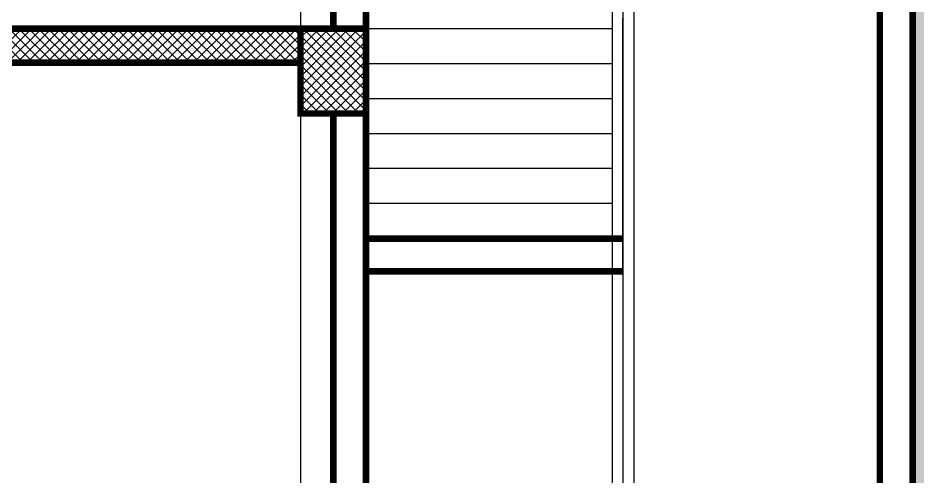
# Model space of a CAD drawing. Extents: x 250879 to 348495, y -51522 to -9360.
# Drawn here: x 292073.5 to 292485.4, y -50517.2 to -50307.3 of the extents above; entities that cross this region are included whole.
import ezdxf

# ---------------------------------------------------------------- set-up
doc = ezdxf.new("R2010")
doc.units = 0
for name, color, linetype in [('AXIS', 1, 'CONTINUOUS'), ('CURTAIN', 150, 'CONTINUOUS'), ('WALL', 7, 'CONTINUOUS')]:
    doc.layers.add(name, color=color, linetype=linetype)
doc.layers.add('int fram for glaz& landscap obj.', color=252, linetype='CONTINUOUS', lineweight=15)

msp = doc.modelspace()

# ---------------------------------------------------------------- hatches: boundary and pattern name
at = {"layer": 'AXIS'}
h = msp.add_hatch(dxfattribs=at)
h.set_pattern_fill('ANSI37', color=256, style=0)
h.set_pattern_definition([(45, (19207.2062, -23895.1652), (-2.24506403, 2.24506403), []), (135, (19207.2062, -23895.1652), (-2.24506403, -2.24506403), [])])
h.paths.add_polyline_path([(291832.78876, -50312.17295), (291832.78876, -50327.68057), (292202.78876, -50327.68057), (292202.78876, -50312.17295)])
h.paths.add_polyline_path([(291432.78876, -50327.68057), (291802.78876, -50327.68057), (291802.78876, -50312.17295), (291432.78876, -50312.17295)])
h = msp.add_hatch(dxfattribs=at)
h.set_pattern_fill('ANSI37', color=256, style=0)
h.set_pattern_definition([(45, (20007.2062, -20335.1652), (-2.24506403, 2.24506403), []), (135, (20007.2062, -20335.1652), (-2.24506403, -2.24506403), [])])
h.paths.add_polyline_path([(292232.78876, -50312.17295), (292217.78876, -50312.17295), (292217.78876, -50350.92546), (292232.78876, -50350.92546)])
h.paths.add_polyline_path([(292217.78876, -50312.17295), (292202.78876, -50312.17295), (292202.78876, -50327.68057), (292202.78876, -50342.17295), (292202.78876, -50350.92546), (292217.78876, -50350.92546)])
at = {"layer": 'int fram for glaz& landscap obj.'}
h = msp.add_hatch(dxfattribs=at)
h.set_pattern_fill('EARTH', color=256, scale=4, angle=45, style=0)
h.set_pattern_definition([(45, (8319.78, -20351.165), (4e-15, 35.9210245), [25.4, -25.4]), (45, (8313.045, -20344.43), (4e-15, 35.9210245), [25.4, -25.4]), (45, (8306.31, -20337.695), (4e-15, 35.9210245), [25.4, -25.4]), (135, (8306.31, -20333.205), (-35.9210245, 4e-15), [25.4, -25.4]), (135, (8313.045, -20326.47), (-35.9210245, 4e-15), [25.4, -25.4]), (135, (8319.78, -20319.734), (-35.9210245, 4e-15), [25.4, -25.4])])
h.paths.add_polyline_path([(292655.24487, -50112.17295), (292482.95335, -50112.17295), (292482.95335, -50328.17295), (292603.88649, -50328.17295)])
h.paths.add_polyline_path([(292603.88649, -50328.17295), (292482.95335, -50328.17295), (292482.95335, -50648.17295), (292527.8, -50648.17295)])
h.paths.add_polyline_path([(292527.8, -50648.17295), (292482.95335, -50648.17295), (292482.95335, -50727.14584), (292437.50717, -50727.14584), (291817.78876, -50727.14584), (291817.78876, -50776.59637), (292497.26473, -50776.59637)])
h.paths.add_polyline_path([(291817.78876, -50727.14584), (291795.06567, -50727.14584), (291417.78876, -50727.14584), (291417.78876, -50776.59637), (291606.72451, -50776.59637), (291817.78876, -50776.59637)])
h.paths.add_polyline_path([(291417.78876, -50727.14584), (291017.78876, -50727.14584), (291017.78876, -50776.59637), (291417.78876, -50776.59637)])
h.paths.add_polyline_path([(291017.78876, -50727.14584), (290995.06567, -50727.14584), (290617.78876, -50727.14584), (290617.78876, -50776.59637), (290741.25098, -50776.59637), (291017.78876, -50776.59637)])

# ---------------------------------------------------------------- linework, layer by layer
at = {"layer": 'CURTAIN', "linetype": 'Continuous'}
for p, q in [((292345.37105, -49640.17295), (292345.37105, -50648.17295)), ((292350.37105, -49640.17295), (292350.37105, -50648.17295)), ((292355.37105, -49640.17295), (292355.37105, -50648.17295)), ((292202.78876, -49992.17295), (292202.78876, -50648.17295)), ((292350.37105, -50408.17295), (292350.37105, -50307.36633)), ((292345.37105, -50312.17295), (292232.78876, -50312.17295)), ((292345.37105, -50328.17295), (292232.78876, -50328.17295)), ((292345.37105, -50344.17295), (292232.78876, -50344.17295)), ((292345.37105, -50360.17295), (292232.78876, -50360.17295)), ((292345.37105, -50376.17295), (292232.78876, -50376.17295)), ((292345.37105, -50392.17295), (292232.78876, -50392.17295))]:
    msp.add_line(p, q, dxfattribs=at)
at = {"layer": 'WALL', "linetype": 'Continuous'}
for p, q in [((292217.78876, -50312.17295), (289092.2533, -50312.17295)), ((292345.37105, -50408.17295), (292232.78876, -50408.17295))]:
    msp.add_line(p, q, dxfattribs=at)
at = {"layer": 'WALL', "linetype": 'Continuous', "const_width": 3}
for points in [[(292467.95335, -46694.17295), (292467.95335, -50678.17295)], [(292482.95335, -46694.17295), (292482.95335, -50678.17295)], [(292232.78876, -49318.17295), (292232.78876, -50648.17295)], [(292232.78876, -50312.17295), (292217.78876, -50312.17295), (292217.78876, -50022.17295)], [(292232.78876, -50312.17295), (289072.2533, -50312.17295)], [(292232.78876, -50312.17295), (289072.2533, -50312.17295)], [(291832.78876, -50327.68057), (292202.78876, -50327.68057), (292202.78876, -50312.17295), (291832.78876, -50312.17295), (291832.78876, -50327.68057)], [(292202.78876, -50312.17295), (292202.78876, -50342.17295), (292202.78876, -50350.92546), (292232.78876, -50350.92546), (292232.78876, -50312.17295), (292202.78876, -50312.17295)], [(292202.78876, -50312.17295), (292202.78876, -50342.17295), (292202.78876, -50350.92546), (292232.78876, -50350.92546), (292232.78876, -50312.17295), (292202.78876, -50312.17295)], [(292232.78876, -50342.17295), (292232.78876, -50312.17295)], [(292232.78876, -50648.17295), (292217.78876, -50648.17295), (292217.78876, -50350.92546)], [(292232.78876, -50408.17295), (292350.37105, -50408.17295)], [(292232.78876, -50423.17295), (292350.37105, -50423.17295)]]:
    msp.add_lwpolyline(points, dxfattribs=at)
at = {"layer": 'WALL', "linetype": 'Continuous'}
msp.add_lwpolyline([(292232.78876, -50342.17295), (292232.78876, -50312.17295), (289072.2533, -50312.17295)], dxfattribs=at)
msp.add_lwpolyline([(292350.37105, -50408.17295), (292232.78876, -50408.17295), (292232.78876, -50423.17295), (292350.37105, -50423.17295)], close=True, dxfattribs=at)

doc.saveas('drawing.dxf')
